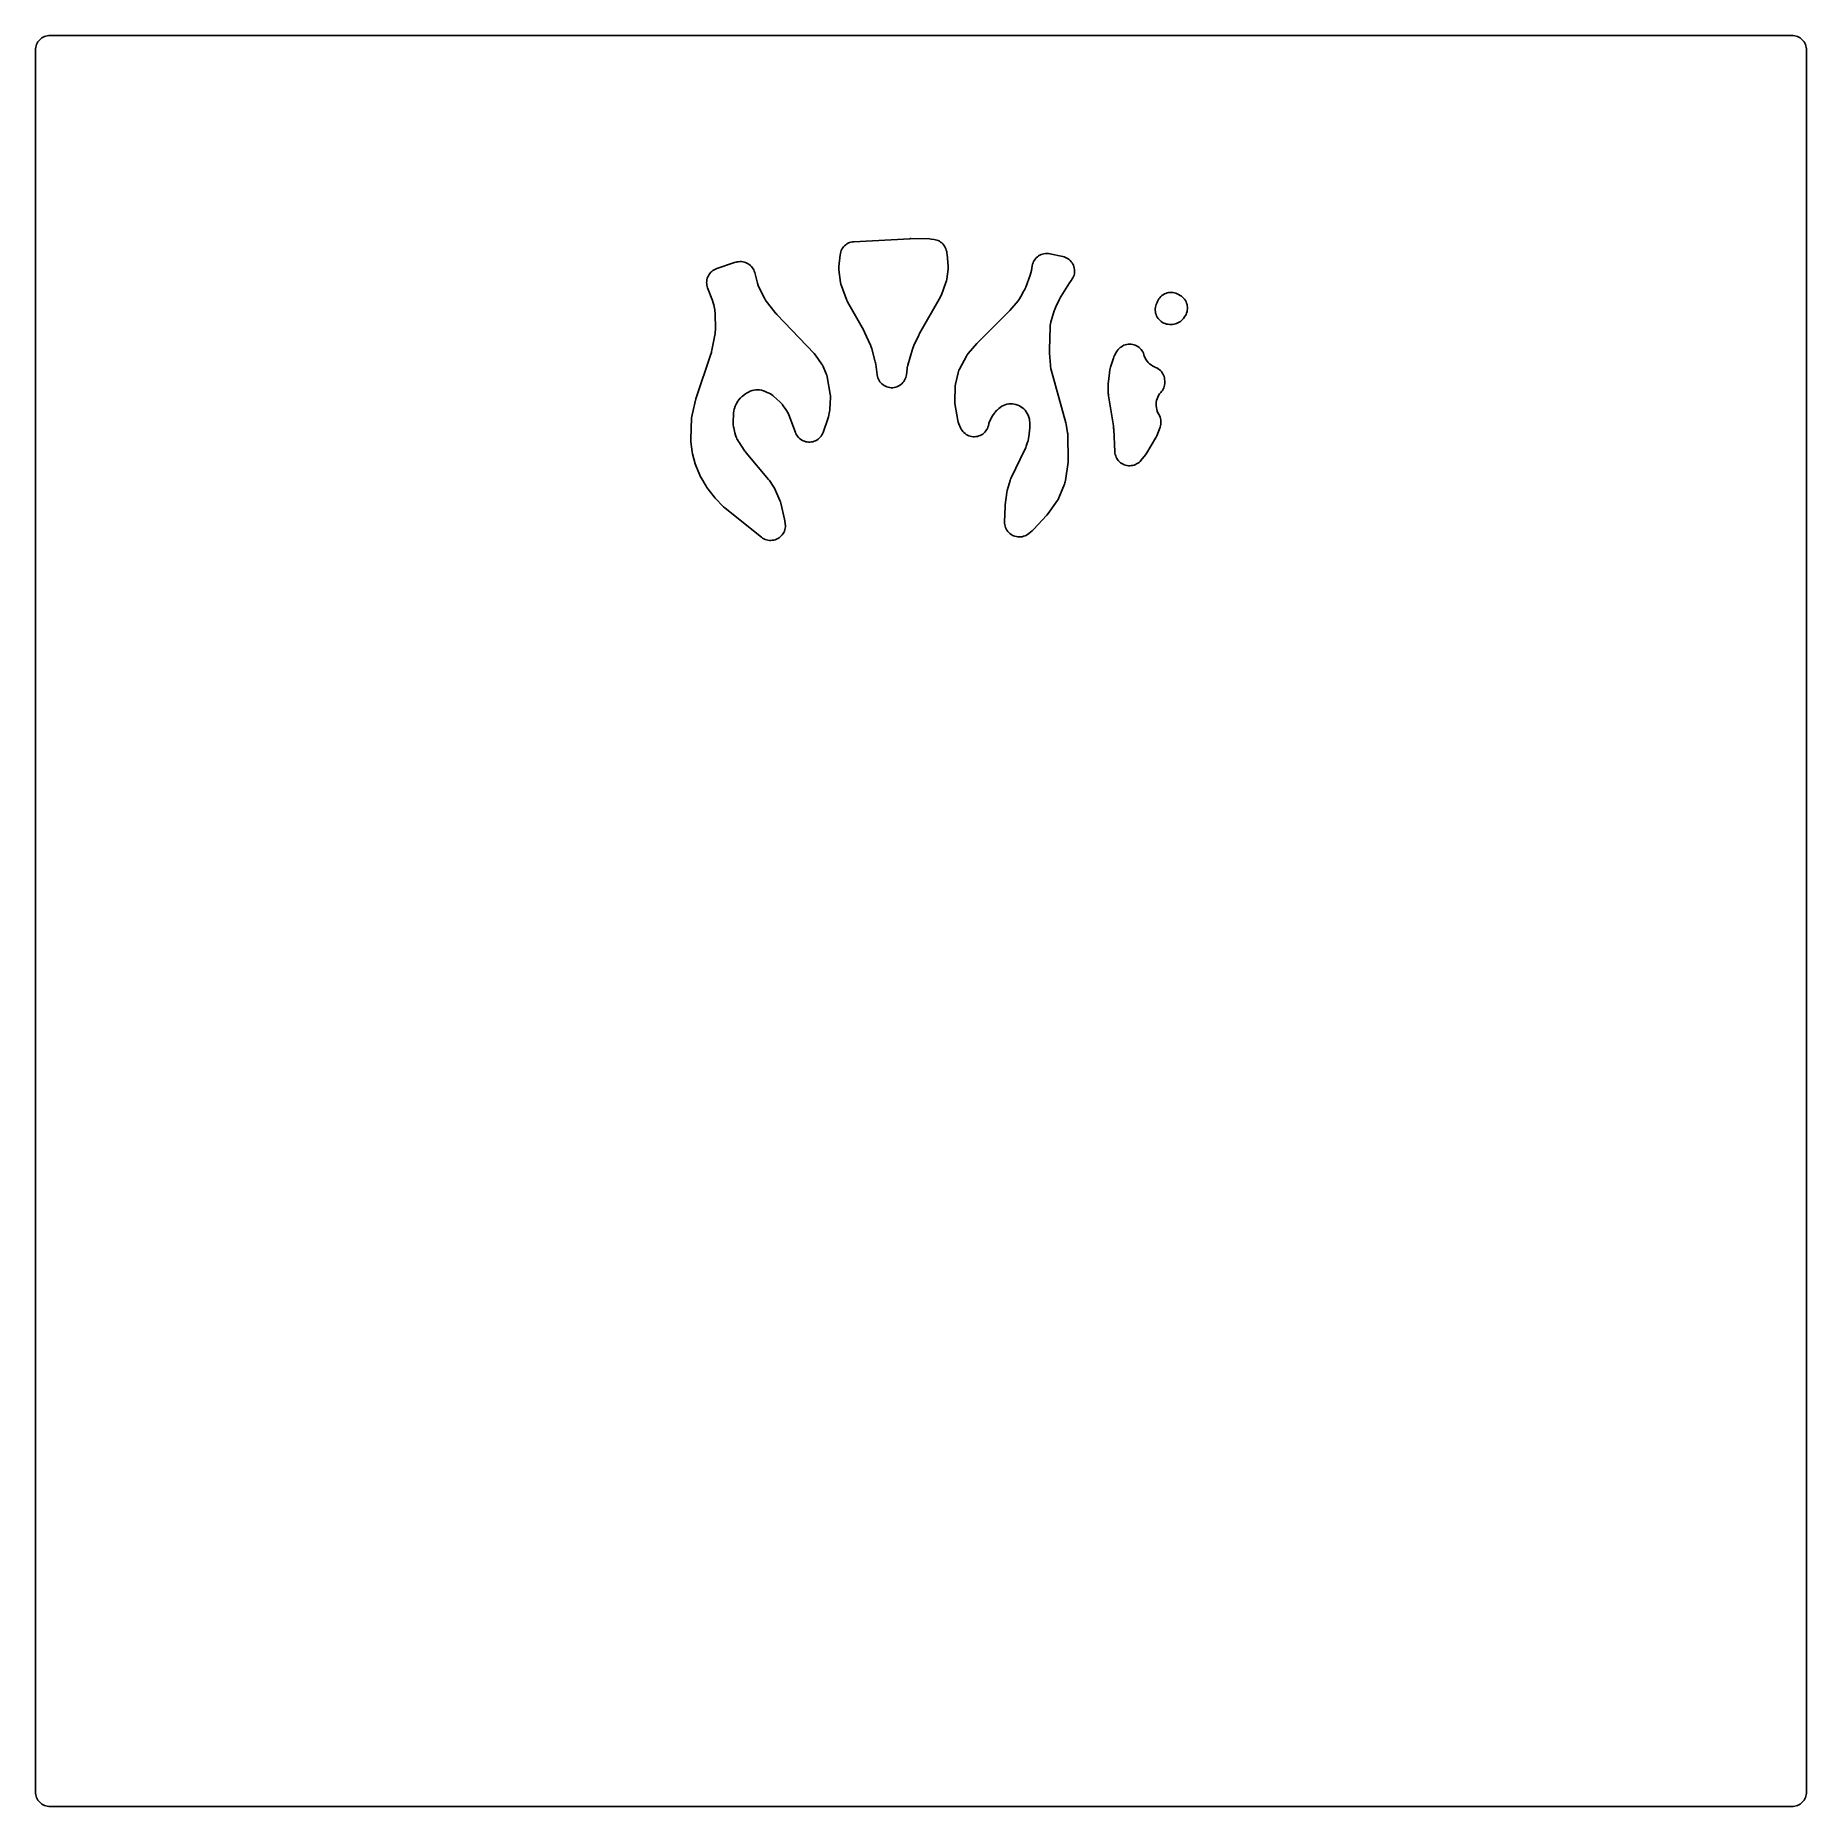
# Model space of a CAD drawing. Header units: millimetres. Extents: x 0 to 300, y 0 to 300.
import ezdxf

# ---------------------------------------------------------------- set-up
doc = ezdxf.new("R2010")
doc.units = ezdxf.units.MM
doc.layers.add('CUT', color=7, linetype='CONTINUOUS')

msp = doc.modelspace()

# ---------------------------------------------------------------- linework, layer by layer
at = {"layer": 'CUT'}
for points in [[(-0.15, 297.5872), (-0.135, 297.8933), (-0.099, 298.1357), (-0.0395, 298.3734), (0.0431, 298.6041), (0.1479, 298.8256), (0.2738, 299.0358), (0.4198, 299.2326), (0.5844, 299.4142), (0.7659, 299.5787), (0.9627, 299.7247), (1.1729, 299.8507), (1.3944, 299.9554), (1.6252, 300.038), (1.8629, 300.0975), (2.1053, 300.1335), (2.4114, 300.1485), (297.5886, 300.1485), (297.8947, 300.1335), (298.1371, 300.0975), (298.3748, 300.038), (298.6056, 299.9554), (298.8271, 299.8507), (299.0373, 299.7247), (299.2341, 299.5787), (299.4156, 299.4142), (299.5802, 299.2326), (299.7262, 299.0358), (299.8521, 298.8256), (299.9569, 298.6041), (300.0395, 298.3734), (300.099, 298.1357), (300.135, 297.8933), (300.15, 297.5872), (300.15, 2.4114), (300.135, 2.1053), (300.099, 1.8629), (300.0395, 1.6252), (299.9569, 1.3944), (299.8521, 1.1729), (299.7262, 0.9627), (299.5802, 0.7659), (299.4156, 0.5844), (299.2341, 0.4198), (299.0373, 0.2738), (298.8271, 0.1479), (298.6056, 0.0431), (298.3748, -0.0395), (298.1371, -0.099), (297.8947, -0.135), (297.5886, -0.15), (2.4114, -0.15), (2.1053, -0.135), (1.8629, -0.099), (1.6252, -0.0395), (1.3944, 0.0431), (1.1729, 0.1479), (0.9627, 0.2738), (0.7659, 0.4198), (0.5844, 0.5844), (0.4198, 0.7659), (0.2738, 0.9627), (0.1479, 1.1729), (0.0431, 1.3944), (-0.0395, 1.6252), (-0.099, 1.8629), (-0.135, 2.1053), (-0.15, 2.4114)], [(138.6373, 265.1785), (138.3861, 265.1522), (138.1389, 265.1007), (137.8981, 265.0245), (137.6662, 264.9244), (137.4456, 264.8015), (137.2386, 264.6569), (137.0472, 264.4921), (136.8733, 264.3089), (136.7189, 264.1091), (136.5854, 263.8947), (136.4742, 263.6679), (136.3865, 263.4311), (136.3231, 263.1867), (136.2847, 262.9371), (136.0833, 260.9724), (136.0705, 260.6853), (136.0907, 260.3987), (136.3645, 258.269), (136.4177, 257.9859), (136.503, 257.7108), (137.3866, 255.3521), (137.461, 255.1746), (137.5488, 255.0033), (140.2335, 250.2313), (140.3093, 250.0895), (140.3588, 249.9919), (140.4286, 249.8467), (141.4319, 247.6393), (141.4917, 247.5004), (141.5019, 247.4753), (141.6044, 247.1908), (141.6126, 247.1649), (141.6552, 247.0198), (142.1963, 245.0276), (142.2522, 244.792), (142.285, 244.6308), (142.3255, 244.392), (142.5736, 242.5792), (142.6196, 242.3346), (142.6897, 242.0957), (142.7832, 241.8651), (142.8991, 241.6448), (143.0364, 241.4372), (143.1936, 241.2443), (143.3693, 241.0679), (143.5616, 240.9099), (143.7686, 240.7718), (143.9884, 240.655), (144.2187, 240.5606), (144.4573, 240.4896), (144.7017, 240.4426), (144.9496, 240.4202), (145.1985, 240.4225), (145.4459, 240.4496), (145.6894, 240.5011), (145.9265, 240.5766), (146.155, 240.6753), (146.3726, 240.7963), (146.577, 240.9382), (146.7663, 241.0998), (146.9386, 241.2794), (147.0922, 241.4753), (147.2255, 241.6855), (147.3373, 241.9078), (147.4264, 242.1402), (147.492, 242.3803), (147.5334, 242.6258), (147.6509, 243.6234), (147.6716, 243.773), (147.6758, 243.7997), (147.7351, 244.0956), (147.7415, 244.1218), (147.78, 244.2678), (148.5416, 246.934), (148.5881, 247.0847), (148.597, 247.1115), (148.7088, 247.4064), (148.7199, 247.4324), (148.785, 247.576), (149.6145, 249.3086), (149.671, 249.4218), (149.7107, 249.4981), (149.7711, 249.6093), (153.2862, 255.8351), (153.3761, 256.0101), (153.452, 256.1916), (154.2256, 258.2685), (154.3098, 258.5411), (154.3624, 258.8214), (154.5803, 260.5112), (154.6001, 260.7686), (154.5931, 261.0268), (154.4371, 263.0126), (154.4066, 263.2523), (154.353, 263.4879), (154.2808, 263.747), (154.2045, 263.9772), (154.1062, 264.1989), (153.9869, 264.41), (153.8477, 264.6086), (153.6899, 264.7927), (153.515, 264.9607), (153.3246, 265.111), (153.1206, 265.2421), (152.9049, 265.3528), (152.6794, 265.4421), (152.4464, 265.5092), (152.2079, 265.5533), (151.7429, 265.6163), (151.4494, 265.6385), (148.2866, 265.6914), (148.2528, 265.6917), (148.2467, 265.6918), (148.1043, 265.6882)], [(110.9848, 231.6296), (110.9856, 231.4354), (111.0015, 231.2418), (111.2075, 229.5448), (111.2753, 229.1958), (111.7312, 227.5032), (111.8257, 227.2208), (112.4764, 225.6026), (112.5543, 225.4284), (112.6453, 225.2606), (113.5515, 223.7317), (113.71, 223.4959), (114.9111, 221.9119), (115.1057, 221.6849), (116.5297, 220.2118), (116.7695, 219.9939), (122.9476, 215.0721), (123.1474, 214.9285), (123.3604, 214.8051), (123.5844, 214.7033), (123.8174, 214.624), (124.057, 214.568), (124.301, 214.5359), (124.547, 214.5279), (124.7925, 214.5441), (125.0353, 214.5843), (125.2729, 214.6483), (125.5031, 214.7353), (125.7237, 214.8445), (125.9324, 214.9748), (126.1273, 215.1251), (126.3065, 215.2938), (126.4682, 215.4793), (126.6109, 215.6797), (126.7333, 215.8933), (126.834, 216.1178), (126.9121, 216.3512), (126.967, 216.5911), (126.9979, 216.8352), (127.0048, 217.0812), (126.9874, 217.3267), (126.9246, 217.8472), (126.8765, 218.119), (126.2395, 220.8343), (126.1736, 221.0647), (126.086, 221.2877), (125.1554, 223.3594), (125.0542, 223.5601), (124.9353, 223.7508), (124.3009, 224.6741), (124.1526, 224.8688), (120.3553, 229.3771), (120.2192, 229.5487), (120.1301, 229.6679), (120.0042, 229.8472), (119.0936, 231.2277), (119.0169, 231.3488), (119.0036, 231.3708), (118.8645, 231.6214), (118.8529, 231.6444), (118.7906, 231.7735), (118.6989, 231.9735), (118.6216, 232.1542), (118.6087, 232.1868), (118.4831, 232.559), (118.4737, 232.5928), (118.4257, 232.7833), (118.2381, 233.6199), (118.2062, 233.7782), (118.2011, 233.8066), (118.1613, 234.1008), (118.147, 234.3974), (118.1468, 234.4263), (118.1495, 234.5878), (118.2001, 235.9242), (118.2113, 236.1051), (118.2141, 236.1373), (118.2588, 236.4674), (118.3284, 236.7631), (118.4356, 237.0784), (118.4475, 237.1085), (118.5181, 237.2754), (118.6835, 237.6413), (118.7639, 237.8082), (118.7791, 237.8377), (118.9493, 238.1327), (119.1304, 238.3852), (119.3355, 238.6186), (119.5845, 238.851), (119.6098, 238.8724), (119.7543, 238.9885), (120.2365, 239.3566), (120.3984, 239.4735), (120.4279, 239.4936), (120.7418, 239.6841), (121.045, 239.8264), (121.3616, 239.9357), (121.6937, 240.0119), (122.0148, 240.0513), (122.3338, 240.0579), (122.6429, 240.0333), (122.9499, 239.9779), (123.2787, 239.8841), (123.3101, 239.8734), (123.4848, 239.8092), (123.931, 239.6325), (124.0874, 239.5664), (124.1151, 239.554), (124.3936, 239.4133), (124.6351, 239.2625), (124.8838, 239.074), (124.9071, 239.0546), (125.0351, 238.9431), (126.071, 237.9987), (126.2118, 237.8634), (126.2363, 237.8386), (126.4959, 237.5471), (126.5177, 237.5199), (126.6357, 237.3644), (127.1105, 236.704), (127.204, 236.5676), (127.2202, 236.5428), (127.3752, 236.2812), (127.5066, 236.0071), (127.5182, 235.9798), (127.5796, 235.8263), (128.7084, 232.8147), (128.8049, 232.591), (128.9227, 232.3779), (129.0607, 232.1771), (129.2175, 231.9908), (129.3918, 231.8206), (129.5818, 231.6682), (129.7857, 231.535), (130.0016, 231.4223), (130.2274, 231.3311), (130.4611, 231.2623), (130.7003, 231.2166), (130.9429, 231.1944), (131.1864, 231.1959), (131.4287, 231.221), (131.6674, 231.2697), (131.9001, 231.3413), (132.1249, 231.4352), (132.3394, 231.5506), (132.5416, 231.6863), (132.7297, 231.841), (132.9019, 232.0133), (133.0565, 232.2016), (133.192, 232.404), (133.3072, 232.6186), (133.4009, 232.8434), (134.2281, 235.1352), (134.2852, 235.3141), (134.3287, 235.4968), (134.5099, 236.4092), (134.5395, 236.5943), (134.5552, 236.7812), (134.6463, 238.7556), (134.6435, 239.0346), (134.6097, 239.3116), (134.0827, 242.2539), (134.0202, 242.5185), (133.9294, 242.7748), (133.4215, 243.9936), (133.2981, 244.248), (133.1469, 244.4868), (132.1001, 245.9494), (131.8765, 246.2196), (125.5633, 252.8411), (125.4371, 252.9802), (125.3539, 253.0768), (125.2349, 253.222), (123.7733, 255.0997), (123.6599, 255.2534), (123.6404, 255.2813), (123.4377, 255.6048), (123.4211, 255.6346), (123.3324, 255.8037), (122.5681, 257.3554), (122.4881, 257.5286), (122.4747, 257.5599), (122.3418, 257.9174), (122.3315, 257.9499), (122.2789, 258.1333), (121.8122, 259.9295), (121.7406, 260.1591), (121.6473, 260.3807), (121.5332, 260.5923), (121.3992, 260.792), (121.2466, 260.9779), (121.077, 261.1483), (120.8917, 261.3016), (120.6925, 261.4363), (120.4814, 261.5513), (120.2601, 261.6455), (120.0308, 261.718), (119.7957, 261.7682), (119.5567, 261.7955), (119.3163, 261.7997), (119.0766, 261.7809), (118.8398, 261.739), (118.6391, 261.6935), (118.3985, 261.6262), (115.3602, 260.6093), (115.1382, 260.5231), (114.9254, 260.4161), (114.7238, 260.2893), (114.5352, 260.144), (114.3612, 259.9813), (114.2035, 259.8029), (114.0635, 259.6102), (113.9425, 259.4051), (113.8415, 259.1894), (113.7615, 258.9651), (113.7033, 258.7342), (113.6672, 258.4988), (113.6537, 258.2611), (113.6629, 258.0231), (113.6947, 257.7871), (113.7488, 257.5552), (113.8248, 257.3294), (114.6642, 255.1792), (114.7232, 255.0172), (114.7331, 254.988), (114.8284, 254.6567), (114.8356, 254.6268), (114.8717, 254.4582), (115.0356, 253.5978), (115.0621, 253.4407), (115.0662, 253.4125), (115.0991, 253.0957), (115.1008, 253.0673), (115.1071, 252.9081), (115.1522, 250.448), (115.1509, 250.2598), (115.1498, 250.2262), (115.119, 249.8511), (115.1145, 249.8178), (115.085, 249.6318), (114.5634, 246.8058), (114.5061, 246.5469), (114.461, 246.3727), (114.3855, 246.1184), (111.9031, 238.7269), (111.8441, 238.523), (111.1816, 235.8048), (111.1339, 235.5538), (111.112, 235.2993)], [(156.7166, 233.6107), (156.826, 233.3893), (156.9567, 233.1797), (157.1075, 232.9841), (157.2768, 232.8043), (157.463, 232.6421), (157.6644, 232.499), (157.8789, 232.3765), (158.1044, 232.2758), (158.3387, 232.1978), (158.5796, 232.1433), (158.8247, 232.1129), (159.0716, 232.1068), (159.3179, 232.1251), (159.5612, 232.1676), (159.7991, 232.2338), (160.0293, 232.3233), (160.2496, 232.435), (160.4578, 232.5679), (160.6518, 232.7207), (160.8298, 232.8919), (160.9901, 233.0799), (161.131, 233.2827), (161.2512, 233.4984), (161.3495, 233.725), (161.4251, 233.9601), (161.5293, 234.35), (161.5756, 234.5089), (161.5845, 234.5371), (161.6887, 234.8229), (161.8177, 235.0984), (161.8314, 235.1246), (161.9113, 235.2695), (162.1284, 235.6434), (162.2232, 235.7979), (162.2408, 235.8251), (162.4522, 236.1195), (162.4723, 236.1449), (162.5885, 236.284), (162.8047, 236.5308), (162.9236, 236.6603), (162.9454, 236.683), (163.1803, 236.9051), (163.4172, 237.0903), (163.6861, 237.2622), (163.9723, 237.408), (164.2616, 237.521), (164.5607, 237.6048), (164.8665, 237.6588), (165.1762, 237.6824), (165.4867, 237.6752), (165.7949, 237.6375), (166.098, 237.5696), (166.3929, 237.4721), (166.6767, 237.346), (166.9467, 237.1925), (167.2002, 237.0131), (167.4348, 236.8096), (167.6482, 236.584), (167.8374, 236.3395), (168.01, 236.0638), (168.1689, 235.7379), (168.282, 235.423), (168.369, 235.0627), (168.3756, 235.0273), (168.407, 234.8281), (168.4402, 234.5733), (168.4627, 234.3477), (168.4655, 234.3074), (168.4693, 233.8542), (168.4672, 233.8139), (168.4486, 233.5879), (168.2778, 232.0748), (168.2494, 231.8727), (168.2433, 231.8368), (168.1538, 231.4389), (168.1439, 231.4038), (168.083, 231.209), (167.8354, 230.4866), (167.7545, 230.2722), (167.6952, 230.1283), (167.6013, 229.9192), (165.2678, 225.1184), (165.1806, 224.9168), (165.1114, 224.7084), (164.6299, 223.0128), (164.5563, 222.6564), (164.2773, 220.5378), (164.2571, 220.2872), (164.1782, 217.6873), (164.1831, 217.4379), (164.2128, 217.1902), (164.2671, 216.9467), (164.3454, 216.7098), (164.4468, 216.4819), (164.5705, 216.2652), (164.7152, 216.062), (164.8794, 215.8742), (165.0615, 215.7037), (165.2596, 215.5522), (165.4719, 215.4211), (165.6962, 215.3119), (165.9303, 215.2256), (166.1718, 215.1631), (166.4183, 215.1249), (166.6674, 215.1115), (166.9166, 215.123), (167.1635, 215.1593), (167.4054, 215.22), (167.6402, 215.3045), (167.8653, 215.4119), (168.0786, 215.5413), (168.2779, 215.6913), (168.8589, 216.1756), (169.0753, 216.379), (171.352, 218.7888), (171.5768, 219.0634), (173.115, 221.2414), (173.2655, 221.4825), (173.3877, 221.7392), (174.3427, 224.0798), (174.4137, 224.277), (174.4679, 224.4795), (174.505, 224.6858), (174.9274, 227.7769), (174.9456, 227.9607), (174.9503, 228.1454), (174.8995, 232.3785), (174.8884, 232.5857), (174.8601, 232.7912), (174.6004, 234.2349), (174.5503, 234.4556), (172.076, 243.445), (172.0322, 243.6205), (172.0252, 243.652), (171.9632, 244.0084), (171.9592, 244.0404), (171.9412, 244.2204), (171.784, 246.2959), (171.7742, 246.4962), (171.7712, 246.6324), (171.7722, 246.8329), (171.8949, 250.7451), (171.9038, 250.9111), (171.9061, 250.9408), (171.9427, 251.2443), (172.006, 251.5434), (172.0135, 251.5722), (172.0587, 251.7322), (172.5824, 253.4404), (172.6726, 253.7004), (172.7403, 253.8744), (172.8494, 254.127), (173.4713, 255.4334), (173.5734, 255.6325), (173.6468, 255.7655), (173.7607, 255.9581), (175.1947, 258.2269), (175.3386, 258.4383), (175.4411, 258.5783), (175.5078, 258.6632), (175.6473, 258.8595), (175.7673, 259.0684), (175.8667, 259.2879), (175.9444, 259.5159), (175.9998, 259.7503), (176.0325, 259.989), (176.042, 260.2297), (176.0282, 260.4702), (175.9915, 260.7083), (175.9319, 260.9417), (175.8502, 261.1683), (175.747, 261.386), (175.6234, 261.5928), (175.4804, 261.7867), (175.3195, 261.9659), (175.142, 262.1288), (174.9497, 262.2739), (174.7443, 262.3998), (174.5277, 262.5053), (174.302, 262.5895), (174.0693, 262.6516), (171.8582, 263.1286), (171.6089, 263.1693), (171.3567, 263.1847), (171.1042, 263.1745), (170.854, 263.1389), (170.6088, 263.0782), (170.3709, 262.9931), (170.1428, 262.8844), (169.9268, 262.7532), (169.7252, 262.6009), (169.54, 262.429), (169.3731, 262.2393), (169.2262, 262.0338), (169.1008, 261.8144), (168.9981, 261.5835), (168.9193, 261.3434), (168.8652, 261.0966), (168.7288, 260.2804), (168.6945, 260.1014), (168.6875, 260.0696), (168.5929, 259.7177), (168.5829, 259.6867), (168.5229, 259.5146), (167.75, 257.4608), (167.6502, 257.221), (167.5768, 257.0607), (167.4606, 256.8284), (166.9318, 255.8569), (166.8339, 255.6878), (166.8157, 255.658), (166.5942, 255.3363), (166.573, 255.3086), (166.45, 255.1568), (165.0498, 253.5177), (164.9521, 253.4078), (164.8843, 253.3344), (164.7823, 253.2283), (159.6227, 248.069), (159.5971, 248.043), (159.5924, 248.0382), (159.4886, 247.9246), (158.0043, 246.195), (157.8406, 245.9822), (157.7007, 245.753), (156.5298, 243.5809), (156.4346, 243.3839), (156.3569, 243.1794), (156.2973, 242.9689), (155.8336, 241.0042), (155.7866, 240.744), (155.7673, 240.4803), (155.7221, 238.2416), (155.7287, 238.0039), (155.7577, 237.7679), (156.2606, 234.8405), (156.3287, 234.5493), (156.4312, 234.2684)], [(189.9708, 254.7578), (189.8712, 254.5287), (189.795, 254.2907), (189.743, 254.0463), (189.7155, 253.798), (189.7131, 253.5481), (189.7356, 253.2993), (189.7828, 253.0539), (189.8542, 252.8145), (189.9492, 252.5834), (190.0668, 252.363), (190.2058, 252.1553), (190.3649, 251.9626), (190.5424, 251.7868), (190.7365, 251.6295), (190.9454, 251.4924), (191.1669, 251.3768), (191.3989, 251.284), (191.6389, 251.2147), (191.8847, 251.1697), (192.1338, 251.1495), (192.3994, 251.1413), (192.6408, 251.1455), (192.8806, 251.173), (193.1166, 251.2234), (193.3467, 251.2964), (193.5687, 251.3912), (193.7805, 251.507), (193.9802, 251.6427), (194.1658, 251.797), (194.3357, 251.9685), (194.4882, 252.1556), (194.694, 252.4345), (194.8301, 252.6392), (194.9454, 252.8563), (195.0389, 253.0837), (195.1095, 253.3192), (195.1567, 253.5605), (195.1799, 253.8052), (195.1791, 254.0511), (195.154, 254.2956), (195.1051, 254.5365), (195.0327, 254.7715), (194.9376, 254.9982), (194.8207, 255.2145), (194.6832, 255.4182), (194.5262, 255.6074), (194.3515, 255.7804), (194.1606, 255.9353), (193.9554, 256.0707), (193.6769, 256.2355), (193.4538, 256.3527), (193.22, 256.4469), (192.9778, 256.517), (192.7299, 256.5624), (192.4786, 256.5827), (192.2266, 256.5775), (191.9764, 256.5469), (191.7305, 256.4913), (191.4915, 256.4113), (191.2618, 256.3075), (191.0436, 256.1812), (190.8393, 256.0335), (190.6509, 255.8661), (190.4804, 255.6804), (190.3293, 255.4786), (190.1994, 255.2626), (190.0919, 255.0346), (190.0221, 254.8647), (190.0096, 254.8362)], [(182.8678, 229.562), (182.8912, 229.3225), (182.9376, 229.0864), (183.0064, 228.8557), (183.0971, 228.6328), (183.2087, 228.4197), (183.3404, 228.2182), (183.4908, 228.0304), (183.6586, 227.8579), (183.8422, 227.7023), (184.04, 227.5651), (184.2499, 227.4475), (184.4703, 227.3507), (184.6989, 227.2755), (184.9336, 227.2226), (185.1724, 227.1926), (185.413, 227.1856), (185.6531, 227.2019), (185.8905, 227.2411), (186.1231, 227.303), (186.3486, 227.3869), (186.5651, 227.4922), (186.7704, 227.6177), (186.9626, 227.7625), (187.1401, 227.925), (187.3011, 228.1038), (188.0791, 229.0565), (188.2863, 229.3513), (189.7822, 231.8439), (189.8924, 232.0484), (189.983, 232.2622), (190.5294, 233.7375), (190.6044, 233.9759), (190.6552, 234.2205), (190.6813, 234.469), (190.6825, 234.7189), (190.6587, 234.9676), (190.6102, 235.2128), (190.5375, 235.4518), (190.4413, 235.6825), (190.3661, 235.8217), (190.3675, 235.8224), (190.1788, 236.1706), (190.0599, 236.4524), (189.969, 236.7443), (189.9068, 237.0438), (189.874, 237.3478), (189.8709, 237.6536), (189.8975, 237.9583), (189.9535, 238.2589), (190.0385, 238.5527), (190.1517, 238.8368), (190.2919, 239.1086), (190.4578, 239.3655), (190.6661, 239.6281), (190.6675, 239.6296), (190.6675, 239.6297), (190.7867, 239.7658), (190.9287, 239.964), (191.0507, 240.175), (191.1515, 240.3969), (191.2303, 240.6276), (191.2863, 240.8648), (191.3188, 241.1064), (191.3277, 241.35), (191.3248, 241.5864), (191.3101, 241.8288), (191.2718, 242.0687), (191.2105, 242.3038), (191.1266, 242.5318), (191.021, 242.7505), (190.8947, 242.958), (190.7488, 243.1523), (190.5848, 243.3314), (190.4041, 243.4938), (190.2086, 243.638), (190, 243.7624), (189.7802, 243.866), (189.583, 243.9476), (189.549, 243.9639), (189.3646, 244.0592), (189.3469, 244.069), (189.3005, 244.0952), (189.0224, 244.2703), (188.7655, 244.47), (188.5327, 244.6928), (188.3239, 244.9382), (188.1414, 245.2037), (187.9869, 245.4865), (187.8623, 245.7836), (187.7865, 246.0333), (187.7032, 246.2656), (187.5975, 246.4885), (187.4704, 246.6999), (187.323, 246.8977), (187.1568, 247.08), (186.9735, 247.2451), (186.7748, 247.3913), (186.5626, 247.5172), (186.3391, 247.6216), (186.1064, 247.7035), (185.8668, 247.762), (185.6225, 247.7966), (185.376, 247.807), (185.1297, 247.793), (184.886, 247.7548), (184.6472, 247.6928), (184.4157, 247.6076), (184.1938, 247.4999), (183.9835, 247.3709), (183.7869, 247.2218), (183.606, 247.0541), (183.4426, 246.8693), (183.3858, 246.7985), (183.2718, 246.6443), (183.17, 246.4818), (182.8351, 245.8991), (182.7224, 245.6783), (182.6321, 245.4475), (182.1231, 243.928), (182.0543, 243.6814), (182.0111, 243.4291), (181.7783, 241.4714), (181.7609, 241.1791), (181.7589, 239.4575), (181.7668, 239.2555), (181.791, 239.0548), (182.6212, 233.931), (182.6488, 233.7241), (182.6637, 233.5831), (182.6797, 233.375)]]:
    msp.add_lwpolyline(points, close=True, dxfattribs=at)

doc.saveas('drawing.dxf')
